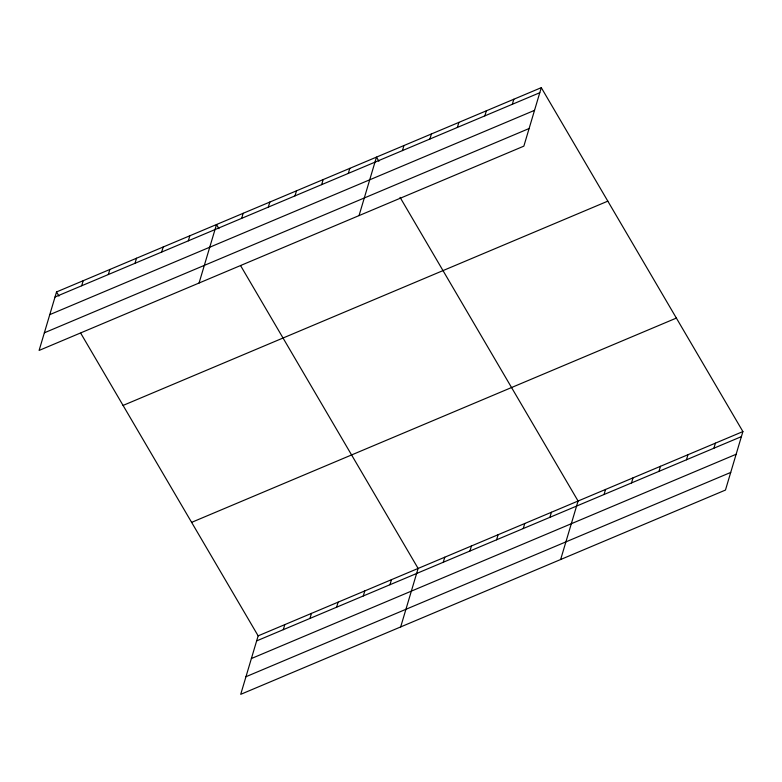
<?xml version="1.0" encoding="UTF-8"?>
<svg xmlns="http://www.w3.org/2000/svg" width="782" height="782" viewBox="0 0 782 782"><rect width="100%" height="100%" fill="white"/><g stroke="black" fill="none" stroke-linecap="round" stroke-linejoin="round"><path stroke-width="1.17" d="M56.539 291.94L39.1 350.434L523.852 146.146L541.291 87.662L56.539 291.94L58.953 296.065M81.69 285.762L83.195 280.709M108.346 274.531L109.861 269.467M135.012 263.299L136.518 258.236M161.679 252.058L163.184 247.004M188.335 240.827L189.84 235.763M199.068 283.016L216.506 224.532L218.921 228.657M241.658 218.354L243.163 213.291M268.324 207.122L269.829 202.059M294.98 195.881L296.486 190.818M321.646 184.65L323.152 179.586M348.303 173.409L349.818 168.355M359.036 215.607L376.474 157.114L378.899 161.239M402.437 150.603L403.942 145.54M80.732 333.21L258.148 635.854L240.709 694.338L725.461 490.06L742.9 431.566L541.291 87.662M283.299 629.676L284.804 624.613M429.905 139.02L431.41 133.966M309.955 618.445L311.471 613.381M457.372 127.446L458.887 122.393M336.622 607.203L338.127 602.15M484.84 115.873L486.355 110.809M363.278 595.972L364.793 590.909M512.318 104.299L513.823 99.236M389.944 584.731L391.45 579.677M400.677 626.929L418.116 568.436L240.7 265.802M443.267 562.268L444.772 557.204M469.923 551.027L471.438 545.963M496.59 539.795L498.095 534.732M523.256 528.554L524.761 523.5M549.912 517.322L551.418 512.259M560.645 559.511L578.084 501.027L400.061 197.357M604.046 494.507L605.551 489.454M631.514 482.934L633.019 477.87M658.982 471.36L660.487 466.297M686.449 459.777L687.964 454.723M713.917 448.203L715.432 443.15M55.023 297.004L539.785 92.716M49.774 314.638L534.526 110.35M44.359 332.8L529.111 128.522M123.067 405.428L607.819 201.15M191.61 522.366L676.371 318.078M258.148 635.854L742.9 431.566M256.633 640.908L741.395 436.63M251.384 658.542L736.136 454.264M245.968 676.713L730.72 472.426"/></g></svg>
